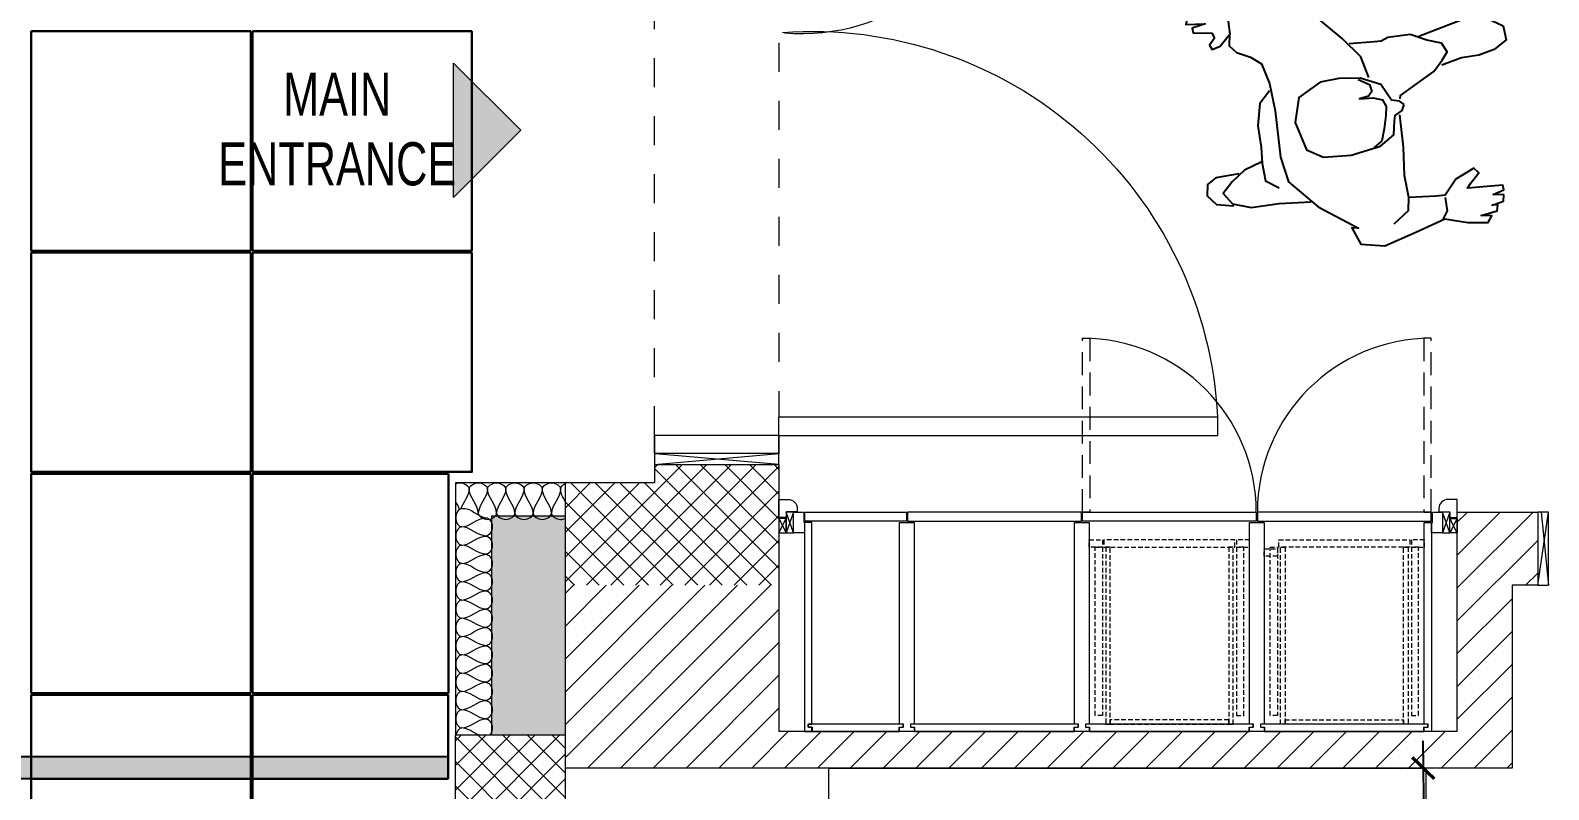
# Model space of a CAD drawing. Header units: millimetres. Extents: x -18512 to 101824, y -95768 to 52898.
# Drawn here: x 10271 to 14423, y -58656 to -56580 of the extents above; entities that cross this region are included whole.
import ezdxf

# ---------------------------------------------------------------- set-up
doc = ezdxf.new("R2010")
doc.units = ezdxf.units.MM
doc.header["$LTSCALE"] = 25
doc.header["$PDMODE"] = 3
for name, pattern in [('( Dashed )', [0.75, 0.5, -0.25]), ('Dash', [6.35, 3.175, -3.175]), ('DASHED', [0.75, 0.5, -0.25])]:
    doc.linetypes.add(name, pattern=pattern)
doc.layers.get('0').update_dxf_attribs({"color": 254, "lineweight": 0})
doc.layers.get('Defpoints').update_dxf_attribs({"lineweight": 0})
for name, color, linetype, lineweight in [('_FW_FUR_FIXED', 62, 'Continuous', 0), ('_FW_FUR_LOOSE', 132, 'Continuous', 0), ('A-ANNO-TEXT', 2, 'Continuous', 9), ('A-DETL', 7, 'Continuous', 5), ('A-DETL-GENF', 3, 'Continuous', 9), ('A-DETL-INSL', 8, 'Continuous', 9), ('A-DOOR', 31, 'Continuous', 18), ('A-TILES', 43, 'Continuous', 30), ('Archi-frame', 253, 'Continuous', 9), ('hatch', 252, 'Continuous', 0), ('I-WALL', 2, 'Continuous', 9), ('S-COLS', 6, 'Continuous', 9)]:
    doc.layers.add(name, color=color, linetype=linetype, lineweight=lineweight)
doc.layers.add('AR WALL HATCH', color=8, linetype='Continuous')
doc.layers.add('WD-PEOPLE', color=8, linetype='Continuous')
doc.styles.add('Arial Narrow_3', font='fi_9001f.ttf', dxfattribs={"width": 0.75, "height": 117.993921})
doc.styles.add('FW_Calibri', font='calibri.ttf')
doc.dimstyles.new('1-50', dxfattribs={"dimscale": 50, "dimtxt": 2, "dimasz": 1.2, "dimexe": 1.25, "dimexo": 0.625, "dimtad": 1, "dimdec": 0, "dimtxsty": 'FW_Calibri', "dimblk": 'ARCHTICK', "dimcen": 2.5, "dimdle": 1.5, "dimadec": 0, "dimazin": 0, "dimtfac": 1, "dimtdec": 0, "dimtmove": 0, "dimatfit": 3, "dimfxl": 6, "dimfxlon": 1, "dimarcsym": 0})

# ---------------------------------------------------------------- blocks, each defined once
blk = doc.blocks.new('A$C777636C6')
for points in [[(0.2125, 0.6175), (0.2142, 0.6672), (0.2039, 0.6878), (0.1799, 0.693), (0.1577, 0.6775), (0.1474, 0.6415)], [(0.3599, 0.3036), (0.4062, 0.3122), (0.4524, 0.3431), (0.5159, 0.3945), (0.5433, 0.4288), (0.5467, 0.494), (0.5673, 0.5214), (0.5638, 0.5643), (0.5844, 0.5798), (0.5964, 0.6175), (0.5896, 0.6244), (0.5758, 0.6072), (0.5793, 0.6432), (0.5707, 0.6501), (0.5604, 0.6192), (0.5587, 0.6604), (0.5484, 0.6655), (0.5416, 0.6244), (0.5381, 0.6535), (0.5279, 0.6535), (0.5193, 0.6141), (0.5073, 0.6106), (0.4953, 0.6244), (0.485, 0.6209), (0.4884, 0.6021), (0.509, 0.578), (0.485, 0.5832), (0.4679, 0.5712), (0.4524, 0.5437), (0.4336, 0.5232), (0.389, 0.5146), (0.3291, 0.5146), (0.2297, 0.5232), (0.1748, 0.5163), (0.1097, 0.4648), (0.048, 0.3894), (0.0514, 0.4031), (0.0137, 0.3911), (0, 0.3413), (0.0171, 0.2642), (0.0308, 0.2041), (0.0137, 0.1578), (0.0051, 0.1149), (0.0171, 0.1046), (0.0223, 0.1269), (0.0257, 0.0909), (0.0377, 0.0875), (0.0394, 0.0995), (0.0428, 0.0738), (0.0566, 0.0703), (0.0617, 0.0926), (0.0668, 0.0686), (0.0771, 0.0686), (0.0857, 0.1441), (0.096, 0.1338), (0.1131, 0.1132), (0.1251, 0.1218), (0.1097, 0.1647), (0.0805, 0.1938), (0.0823, 0.2127), (0.0908, 0.271), (0.1388, 0.271), (0.1988, 0.2607), (0.2683, 0.2547)], [(0.2279, 0.5643), (0.2177, 0.6038), (0.1988, 0.6347), (0.1782, 0.6587), (0.1525, 0.6432), (0.1371, 0.6055), (0.1337, 0.5455), (0.1234, 0.4786)], [(0.3736, 0.518), (0.3513, 0.5437), (0.3051, 0.5575), (0.2588, 0.5592), (0.2245, 0.5643), (0.1868, 0.5643), (0.1662, 0.5386)], [(0.509, 0.5763), (0.5364, 0.5746), (0.5621, 0.5643)], [(0.36, 0.3268), (0.3445, 0.3053), (0.3291, 0.3036), (0.3205, 0.3122), (0.3188, 0.3322), (0.3153, 0.3036), (0.3068, 0.2847), (0.2913, 0.2796), (0.2725, 0.2847), (0.2451, 0.2933), (0.2211, 0.3036), (0.2108, 0.3225)], [(0.3018, 0.2471), (0.3085, 0.2453), (0.3256, 0.2075), (0.3445, 0.1647), (0.365, 0.1424), (0.3805, 0.1286), (0.401, 0.1372), (0.413, 0.1664), (0.4319, 0.199), (0.4353, 0.247), (0.4302, 0.2624), (0.4319, 0.2779), (0.4387, 0.331)], [(0.0925, 0.271), (0.0634, 0.2779), (0.0411, 0.3139)], [(0.0291, 0.2093), (0.0463, 0.1955), (0.0754, 0.1938)], [(0.425, 0.1818), (0.4439, 0.072), (0.4353, 0.0326), (0.4113, 0), (0.3805, 0), (0.365, 0.0292), (0.3599, 0.0635), (0.3616, 0.1012), (0.3548, 0.1458)]]:
    blk.add_lwpolyline(points)
blk.add_lwpolyline([(0.2879, 0.2412), (0.297, 0.2498), (0.3021, 0.2659), (0.3399, 0.2819), (0.3616, 0.3225), (0.3702, 0.3671), (0.3702, 0.4082), (0.3472, 0.4592), (0.2964, 0.4775), (0.2343, 0.4654), (0.212, 0.4328), (0.2039, 0.3739), (0.2108, 0.3087), (0.2285, 0.2756), (0.2576, 0.2688), (0.2684, 0.2648), (0.2765, 0.2476)], close=True)
blk = doc.blocks.new('B  Naga_Double Flush 330 - NAGA- ENtrance Door _WD01_-8680316-GROUND FLOOR PLAN')
at = {"layer": 'A-DOOR', "lineweight": 18}
for p, q in [((-1054, 1370), (-1003, 1370)), ((-1054, 170), (-1054, 1370)), ((-1003, 170), (-1003, 1370)), ((546, 770), (496, 770)), ((496, 170), (496, 770)), ((546, 770), (546, 170)), ((-1104, 170), (-1054, 170)), ((-1054, 170), (-1104, 170)), ((-1054, 170), (-1003, 170)), ((546, 170), (596, 170)), ((546, 170), (596, 170)), ((-1054, -170), (-1104, -170)), ((-1104, -170), (-1054, -170)), ((596, -170), (546, -170)), ((596, -170), (546, -170))]:
    blk.add_line(p, q, dxfattribs=at)
at = {"layer": 'A-DOOR'}
for p, q in [((-1054, 170), (-1054, -170)), ((546, -170), (546, 170))]:
    blk.add_line(p, q, dxfattribs=at)
for centre, radius, start, end in [((-1059.8, 260.1), 1110.7, 355.8668, 87.0699), ((589.1, 232.9), 545.2, 99.8293, 185.0145)]:
    blk.add_arc(centre, radius, start, end, dxfattribs=at)
blk = doc.blocks.new('_ArchTick')
at = {"color": 0, "linetype": 'ByBlock', "const_width": 0.15}
blk.add_lwpolyline([(-0.5, -0.5), (0.5, 0.5)], dxfattribs=at)
blk = doc.blocks.new('*D426')
at = {"layer": 'Defpoints', "color": 0, "transparency": 16777216}
for p in [(14080.2, -58597.4), (14087.1, -59197.4), (14087.1, -59197.4)]:
    blk.add_point(p, dxfattribs=at)
at = {"layer": 'I-WALL', "color": 0, "lineweight": -2, "transparency": 16777216}
for p, q in [((14079.3, -58522.4), (14087.9, -59272.3)), ((14080.2, -58597.4), (14017.7, -58598.1)), ((14087.1, -59197.4), (14149.6, -59196.6))]:
    blk.add_line(p, q, dxfattribs=at)
at = {"layer": 'I-WALL', "color": 0, "lineweight": -2, "transparency": 16777216, "xscale": 59.99999999999995, "yscale": 59.99999999999995, "zscale": 59.99999999999995}
for p, rotation in [((14080.2, -58597.4), 90.65641033141773), ((14087.1, -59197.4), 270.6564103314178)]:
    blk.add_blockref('_ArchTick', p, dxfattribs=dict(at, rotation=rotation))
at = {"layer": 'I-WALL', "color": 0, "transparency": 16777216, "insert": (14001.1, -58898.3), "char_height": 100, "attachment_point": 5, "rotation": 90.6564, "style": 'FW_Calibri'}
blk.add_mtext('600', dxfattribs=at)

msp = doc.modelspace()

# ---------------------------------------------------------------- hatches: boundary and pattern name
at = {"layer": 'A-DETL-GENF'}
msp.add_hatch(color=254, dxfattribs=at).paths.add_polyline_path([(11428.1, -56669.3), (11611.9, -56853.2), (11428.1, -57037), (11428.1, -56902.2)], flags=0)
at = {"layer": 'A-TILES', "ltscale": 25}
msp.add_hatch(color=9, dxfattribs=at).paths.add_polyline_path([(9803.1, -58626.6), (9803.1, -58566.6), (11413.1, -58565.9), (11413.1, -58625.9)])
at = {"layer": 'AR WALL HATCH', "lineweight": 5, "ltscale": 25}
h = msp.add_hatch(dxfattribs=at)
h.set_pattern_fill('ANSI37', color=256, scale=15, style=0)
h.set_pattern_definition([(45, (15109.02, 35539.32), (-33.67596, 33.67596), []), (135, (15109.02, 35539.32), (-33.67596, -33.67596), [])])
h.paths.add_polyline_path([(11733.1, -58507.4), (11433.1, -58507.4), (11433.1, -62602.4), (11733.1, -62602.4)])
h.paths.add_polyline_path([(12390.6, -63002.4), (12390.6, -63302.4), (11733.1, -63302.4), (11733.1, -63002.4)])
h.paths.add_polyline_path([(11978.1, -57767.4), (12318.1, -57767.4), (12318.1, -58097.4), (11733.1, -58097.4), (11733.1, -57817.4), (11978.1, -57817.4)])
h = msp.add_hatch(dxfattribs=at)
h.set_pattern_fill('ANSI31', color=256, scale=20, style=0)
h.set_pattern_definition([(45, (-5e-12, -25850), (-44.90128, 44.90128), [])])
h.paths.add_polyline_path([(11733.1, -58597.4), (11733.1, -58097.4), (12318.1, -58097.4), (12318.1, -58497.4), (14173.1, -58497.4), (14173.1, -57897.4), (14393.1, -57897.4), (14393.1, -58097.4), (14323.1, -58097.4), (14323.1, -58597.4)])
at = {"layer": 'S-COLS'}
msp.add_hatch(color=252, dxfattribs=at).paths.add_polyline_path([(11533.1, -58507.4), (11533.1, -57907.4), (11733.1, -57907.4), (11733.1, -58507.4)], flags=0)

# ---------------------------------------------------------------- linework, layer by layer
for centre, start, end in [((13148.1, -57897.4), 0, 90), ((14102.1, -57897.4), 90, 180)]:
    msp.add_arc(centre, 475.5, start, end)
at = {"layer": '_FW_FUR_FIXED'}
for p, q in [((12318.1, -57954.4), (12338.1, -57914.4)), ((12318.1, -57914.4), (12338.1, -57954.4)), ((12358.1, -57954.4), (12338.1, -57897.4)), ((12358.1, -57897.4), (12338.1, -57954.4)), ((14153.1, -57954.4), (14133.1, -57897.4)), ((14153.1, -57897.4), (14133.1, -57954.4)), ((14173.1, -57954.4), (14153.1, -57914.4)), ((14173.1, -57914.4), (14153.1, -57954.4))]:
    msp.add_line(p, q, dxfattribs=at)
at = {"layer": '_FW_FUR_FIXED', "color": 9, "linetype": 'DASHED', "ltscale": 5}
for points in [[(13168.1, -57421.9), (13168.1, -57897.4), (13148.1, -57897.4), (13148.1, -57421.9)], [(14082.1, -57421.9), (14082.1, -57897.4), (14102.1, -57897.4), (14102.1, -57421.9)]]:
    msp.add_lwpolyline(points, close=True, dxfattribs=at)
at = {"layer": '_FW_FUR_FIXED'}
for points in [[(12338.1, -57912.4), (12318.1, -57912.4), (12318.1, -57862.4), (12343.1, -57862.4, -0.414214), (12368.1, -57887.4), (12368.1, -57896.4), (12338.1, -57896.4)], [(14153.1, -57912.4), (14173.1, -57912.4), (14173.1, -57862.4), (14148.1, -57862.4, 0.414214), (14123.1, -57887.4), (14123.1, -57896.4), (14153.1, -57896.4)]]:
    msp.add_lwpolyline(points, format="xyb", close=True, dxfattribs=at)
for points in [[(12318.1, -57914.4), (12318.1, -57954.4), (12338.1, -57954.4), (12338.1, -57914.4), (12318.1, -57914.4)], [(12358.1, -57897.4), (12338.1, -57897.4), (12338.1, -57954.4), (12358.1, -57954.4)], [(12388.1, -57954.4), (12358.1, -57954.4), (12358.1, -57897.4), (12386.1, -57897.4), (12386.1, -57925.4), (12388.1, -57925.4)], [(12388.1, -58497.4), (12408.1, -58497.4), (12408.1, -58485.6), (12397.6, -58485.6), (12397.6, -58477.1), (12408.1, -58477.1), (12408.1, -57925.4), (12388.1, -57925.4)], [(12389.1, -57897.4), (12666.6, -57897.4), (12666.6, -57922.4), (12389.1, -57922.4)], [(12688.1, -58497.4), (12648.1, -58497.4), (12648.1, -58485.6), (12658.6, -58485.6), (12658.6, -58477.1), (12648.1, -58477.1), (12648.1, -57925.4), (12688.1, -57925.4), (12688.1, -58477.1), (12677.6, -58477.1), (12677.6, -58485.6), (12688.1, -58485.6)], [(13145.1, -57897.4), (12669.6, -57897.4), (12669.6, -57922.4), (13145.1, -57922.4)], [(13166.6, -58497.4), (13126.6, -58497.4), (13126.6, -58485.6), (13137.1, -58485.6), (13137.1, -58477.1), (13126.6, -58477.1), (13126.6, -57925.4), (13166.6, -57925.4), (13166.6, -58477.1), (13156.1, -58477.1), (13156.1, -58485.6), (13166.6, -58485.6)], [(13148.1, -57897.4), (13623.6, -57897.4), (13623.6, -57922.4), (13148.1, -57922.4)], [(13148.1, -57897.4), (13623.6, -57897.4), (13623.6, -57922.4), (13148.1, -57922.4)], [(13645.1, -58497.4), (13605.1, -58497.4), (13605.1, -58485.6), (13615.6, -58485.6), (13615.6, -58477.1), (13605.1, -58477.1), (13605.1, -57925.4), (13645.1, -57925.4), (13645.1, -58477.1), (13634.6, -58477.1), (13634.6, -58485.6), (13645.1, -58485.6)], [(14102.1, -57897.4), (13626.6, -57897.4), (13626.6, -57922.4), (14102.1, -57922.4)], [(14102.1, -57897.4), (13626.6, -57897.4), (13626.6, -57922.4), (14102.1, -57922.4)], [(14103.1, -58497.4), (14083.1, -58497.4), (14083.1, -58485.6), (14093.6, -58485.6), (14093.6, -58477.1), (14083.1, -58477.1), (14083.1, -57925.4), (14103.1, -57925.4)], [(14105.1, -57925.4), (14105.1, -57897.4), (14133.1, -57897.4), (14133.1, -57954.4), (14105.1, -57954.4), (14103.1, -57954.4), (14103.1, -57925.4)], [(14153.1, -57897.4), (14133.1, -57897.4), (14133.1, -57954.4), (14153.1, -57954.4)], [(14173.1, -57914.4), (14173.1, -57954.4), (14153.1, -57954.4), (14153.1, -57914.4), (14173.1, -57914.4)], [(12658.1, -58477.4), (12398.1, -58477.4), (12398.1, -58485.4), (12409.1, -58485.4), (12409.1, -58497.4), (12647.1, -58497.4), (12647.1, -58485.4), (12658.1, -58485.4)], [(13136.6, -58477.4), (12678.1, -58477.4), (12678.1, -58485.4), (12689.1, -58485.4), (12689.1, -58497.4), (13125.6, -58497.4), (13125.6, -58485.4), (13136.6, -58485.4)], [(13615.1, -58477.4), (13156.6, -58477.4), (13156.6, -58485.4), (13167.6, -58485.4), (13167.6, -58497.4), (13604.1, -58497.4), (13604.1, -58485.4), (13615.1, -58485.4)], [(14093.1, -58477.4), (13635.1, -58477.4), (13635.1, -58485.4), (13646.1, -58485.4), (13646.1, -58497.4), (14082.1, -58497.4), (14082.1, -58485.4), (14093.1, -58485.4)]]:
    msp.add_lwpolyline(points, close=True, dxfattribs=at)
at = {"layer": '_FW_FUR_FIXED', "color": 8, "linetype": '( Dashed )'}
for points in [[(13166.6, -57973.4), (13202.6, -57973.4), (13202.6, -57993.4), (13166.6, -57993.4)], [(13202.6, -57993.4), (13202.6, -58453.4), (13182.6, -58453.4), (13182.6, -57993.4)], [(13565.1, -57973.4), (13206.6, -57973.4), (13206.6, -57993.4), (13565.1, -57993.4)], [(13223.6, -57993.4), (13211.6, -57993.4), (13211.6, -58477.4), (13223.6, -58477.4)], [(13560.1, -57993.4), (13548.1, -57993.4), (13548.1, -58477.4), (13560.1, -58477.4)], [(13605.1, -57973.4), (13569.1, -57973.4), (13569.1, -57993.4), (13605.1, -57993.4)], [(13569.1, -57993.4), (13569.1, -58453.4), (13589.1, -58453.4), (13589.1, -57993.4)], [(13645.1, -57997.4), (13681.1, -57997.4), (13681.1, -58017.4), (13645.1, -58017.4)], [(13681.1, -57993.4), (13681.1, -58453.4), (13661.1, -58453.4), (13661.1, -57993.4)], [(13685.1, -57973.4), (14043.6, -57973.4), (14043.6, -57993.4), (13685.1, -57993.4)], [(13690.1, -57993.4), (13702.1, -57993.4), (13702.1, -58477.4), (13690.1, -58477.4)], [(14026.6, -57993.4), (14038.6, -57993.4), (14038.6, -58477.4), (14026.6, -58477.4)], [(14083.6, -57973.4), (14047.6, -57973.4), (14047.6, -57993.4), (14083.6, -57993.4)], [(14047.6, -57993.4), (14047.6, -58453.4), (14067.6, -58453.4), (14067.6, -57993.4)], [(13223.6, -58465.4), (13223.6, -58477.4), (13548.1, -58477.4), (13548.1, -58465.4)], [(14026.6, -58465.4), (14026.6, -58477.4), (13702.1, -58477.4), (13702.1, -58465.4)]]:
    msp.add_lwpolyline(points, close=True, dxfattribs=at)
at = {"layer": '_FW_FUR_LOOSE'}
msp.add_lwpolyline([(14087.1, -59197.4), (12454.1, -59197.4), (12454.1, -58597.4), (14087.1, -58597.4)], close=True, dxfattribs=at)
at = {"layer": 'A-DETL', "lineweight": 18}
for p, q in [((11428.1, -57037), (11428.1, -56669.3)), ((11428.1, -56669.3), (11611.9, -56853.2)), ((11611.9, -56853.2), (11428.1, -57037))]:
    msp.add_line(p, q, dxfattribs=at)
at = {"layer": 'A-DETL-INSL', "color": 1}
msp.add_lwpolyline([(11733.1, -57817.4), (11433.1, -57817.4), (11433.1, -58507.4)], dxfattribs=at)
at = {"layer": 'A-DETL-INSL'}
for points, knots in [([(11433.1, -57820.2), (11437, -57818.4), (11453.9, -57814.2), (11470.8, -57826.1), (11470.8, -57834)], [0.915917, 0.915917, 0.915917, 0.915917, 1.414214, 2.828427, 2.828427, 2.828427, 2.828427]), ([(11695.8, -57900.7), (11695.8, -57908.5), (11712.5, -57920.3), (11729.3, -57916.3), (11733.1, -57914.6)], [0, 0, 0, 0, 1.414214, 1.898248, 1.898248, 1.898248, 1.898248]), ([(11517.2, -58462.7), (11525.1, -58462.7), (11539.1, -58482.6), (11530.8, -58502.5), (11526.6, -58507.4)], [0, 0, 0, 0, 1.414214, 2.25537, 2.25537, 2.25537, 2.25537])]:
    msp.add_open_spline(points, degree=3, knots=knots, dxfattribs=at)
for points in [[(11470.8, -57834), (11470.8, -57852.6), (11454.2, -57869.9), (11448, -57888.1)], [(11470.8, -57834), (11470.8, -57826.1), (11495.8, -57808.5), (11520.8, -57826.1), (11520.8, -57834)], [(11495.8, -57900.7), (11495.8, -57877.7), (11470.8, -57856.9), (11470.8, -57834)], [(11520.8, -57834), (11520.8, -57856.9), (11495.8, -57877.7), (11495.8, -57900.7)], [(11520.8, -57834), (11520.8, -57826.1), (11545.8, -57808.5), (11570.8, -57826.1), (11570.8, -57834)], [(11545.8, -57900.7), (11545.8, -57877.7), (11520.8, -57856.9), (11520.8, -57834)], [(11570.8, -57834), (11570.8, -57856.9), (11545.8, -57877.7), (11545.8, -57900.7)], [(11570.8, -57834), (11570.8, -57826.1), (11595.8, -57808.5), (11620.8, -57826.1), (11620.8, -57834)], [(11595.8, -57900.7), (11595.8, -57877.7), (11570.8, -57856.9), (11570.8, -57834)], [(11620.8, -57834), (11620.8, -57856.9), (11595.8, -57877.7), (11595.8, -57900.7)], [(11620.8, -57834), (11620.8, -57826.1), (11645.8, -57808.5), (11670.8, -57826.1), (11670.8, -57834)], [(11645.8, -57900.7), (11645.8, -57877.7), (11620.8, -57856.9), (11620.8, -57834)], [(11670.8, -57834), (11670.8, -57856.9), (11645.8, -57877.7), (11645.8, -57900.7)], [(11670.8, -57834), (11670.8, -57826.1), (11695.8, -57808.5), (11720.8, -57826.1), (11720.8, -57834)], [(11695.8, -57900.7), (11695.8, -57877.7), (11670.8, -57856.9), (11670.8, -57834)], [(11720.8, -57834), (11720.8, -57856.9), (11695.8, -57877.7), (11695.8, -57900.7)], [(11720.8, -57834), (11720.8, -57829), (11726.1, -57823.6), (11733.1, -57820.3)], [(11733.1, -57867), (11726.9, -57856.2), (11720.8, -57845.3), (11720.8, -57834)], [(11444.2, -57890.2), (11441.9, -57882.3), (11437.5, -57874.7), (11433.1, -57867)], [(11450.5, -57887.7), (11475.9, -57883.8), (11494.4, -57910.6), (11517.2, -57912.7)], [(11450.5, -57887.7), (11442.7, -57887.7), (11425.1, -57912.7), (11442.7, -57937.7), (11450.5, -57937.7)], [(11450.5, -57937.7), (11473.4, -57937.7), (11494.3, -57912.7), (11517.2, -57912.7)], [(11495.8, -57900.7), (11495.8, -57908.5), (11520.8, -57926.1), (11545.8, -57908.5), (11545.8, -57900.7)], [(11517.2, -57912.7), (11525.1, -57912.7), (11542.7, -57937.7), (11525.1, -57962.7), (11517.2, -57962.7)], [(11545.8, -57900.7), (11545.8, -57908.5), (11570.8, -57926.1), (11595.8, -57908.5), (11595.8, -57900.7)], [(11595.8, -57900.7), (11595.8, -57908.5), (11620.8, -57926.1), (11645.8, -57908.5), (11645.8, -57900.7)], [(11645.8, -57900.7), (11645.8, -57908.5), (11670.8, -57926.1), (11695.8, -57908.5), (11695.8, -57900.7)], [(11450.5, -57937.7), (11442.7, -57937.7), (11425.1, -57962.7), (11442.7, -57987.7), (11450.5, -57987.7)], [(11517.2, -57962.7), (11494.3, -57962.7), (11473.4, -57937.7), (11450.5, -57937.7)], [(11450.5, -57987.7), (11473.4, -57987.7), (11494.3, -57962.7), (11517.2, -57962.7)], [(11517.2, -57962.7), (11525.1, -57962.7), (11542.7, -57987.7), (11525.1, -58012.7), (11517.2, -58012.7)], [(11450.5, -57987.7), (11442.7, -57987.7), (11425.1, -58012.7), (11442.7, -58037.7), (11450.5, -58037.7)], [(11517.2, -58012.7), (11494.3, -58012.7), (11473.4, -57987.7), (11450.5, -57987.7)], [(11450.5, -58037.7), (11442.7, -58037.7), (11425.1, -58062.7), (11442.7, -58087.7), (11450.5, -58087.7)], [(11450.5, -58037.7), (11473.4, -58037.7), (11494.3, -58012.7), (11517.2, -58012.7)], [(11517.2, -58062.7), (11494.3, -58062.7), (11473.4, -58037.7), (11450.5, -58037.7)], [(11517.2, -58012.7), (11525.1, -58012.7), (11542.7, -58037.7), (11525.1, -58062.7), (11517.2, -58062.7)], [(11450.5, -58087.7), (11442.7, -58087.7), (11425.1, -58112.7), (11442.7, -58137.7), (11450.5, -58137.7)], [(11450.5, -58087.7), (11473.4, -58087.7), (11494.3, -58062.7), (11517.2, -58062.7)], [(11517.2, -58112.7), (11494.3, -58112.7), (11473.4, -58087.7), (11450.5, -58087.7)], [(11517.2, -58062.7), (11525.1, -58062.7), (11542.7, -58087.7), (11525.1, -58112.7), (11517.2, -58112.7)], [(11450.5, -58137.7), (11473.4, -58137.7), (11494.3, -58112.7), (11517.2, -58112.7)], [(11517.2, -58112.7), (11525.1, -58112.7), (11542.7, -58137.7), (11525.1, -58162.7), (11517.2, -58162.7)], [(11450.5, -58137.7), (11442.7, -58137.7), (11425.1, -58162.7), (11442.7, -58187.7), (11450.5, -58187.7)], [(11517.2, -58162.7), (11494.3, -58162.7), (11473.4, -58137.7), (11450.5, -58137.7)], [(11450.5, -58187.7), (11473.4, -58187.7), (11494.3, -58162.7), (11517.2, -58162.7)], [(11517.2, -58162.7), (11525.1, -58162.7), (11542.7, -58187.7), (11525.1, -58212.7), (11517.2, -58212.7)], [(11450.5, -58187.7), (11442.7, -58187.7), (11425.1, -58212.7), (11442.7, -58237.7), (11450.5, -58237.7)], [(11517.2, -58212.7), (11494.3, -58212.7), (11473.4, -58187.7), (11450.5, -58187.7)], [(11450.5, -58237.7), (11473.4, -58237.7), (11494.3, -58212.7), (11517.2, -58212.7)], [(11517.2, -58212.7), (11525.1, -58212.7), (11542.7, -58237.7), (11525.1, -58262.7), (11517.2, -58262.7)], [(11450.5, -58237.7), (11442.7, -58237.7), (11425.1, -58262.7), (11442.7, -58287.7), (11450.5, -58287.7)], [(11517.2, -58262.7), (11494.3, -58262.7), (11473.4, -58237.7), (11450.5, -58237.7)], [(11450.5, -58287.7), (11442.7, -58287.7), (11425.1, -58312.7), (11442.7, -58337.7), (11450.5, -58337.7)], [(11450.5, -58287.7), (11473.4, -58287.7), (11494.3, -58262.7), (11517.2, -58262.7)], [(11517.2, -58312.7), (11494.3, -58312.7), (11473.4, -58287.7), (11450.5, -58287.7)], [(11517.2, -58262.7), (11525.1, -58262.7), (11542.7, -58287.7), (11525.1, -58312.7), (11517.2, -58312.7)], [(11450.5, -58337.7), (11442.7, -58337.7), (11425.1, -58362.7), (11442.7, -58387.7), (11450.5, -58387.7)], [(11450.5, -58337.7), (11473.4, -58337.7), (11494.3, -58312.7), (11517.2, -58312.7)], [(11517.2, -58362.7), (11494.3, -58362.7), (11473.4, -58337.7), (11450.5, -58337.7)], [(11517.2, -58312.7), (11525.1, -58312.7), (11542.7, -58337.7), (11525.1, -58362.7), (11517.2, -58362.7)], [(11450.5, -58387.7), (11473.4, -58387.7), (11494.3, -58362.7), (11517.2, -58362.7)], [(11517.2, -58362.7), (11525.1, -58362.7), (11542.7, -58387.7), (11525.1, -58412.7), (11517.2, -58412.7)], [(11450.5, -58387.7), (11442.7, -58387.7), (11425.1, -58412.7), (11442.7, -58437.7), (11450.5, -58437.7)], [(11517.2, -58412.7), (11494.3, -58412.7), (11473.4, -58387.7), (11450.5, -58387.7)], [(11450.5, -58437.7), (11473.4, -58437.7), (11494.3, -58412.7), (11517.2, -58412.7)], [(11517.2, -58412.7), (11525.1, -58412.7), (11542.7, -58437.7), (11525.1, -58462.7), (11517.2, -58462.7)], [(11450.5, -58437.7), (11442.7, -58437.7), (11425.1, -58462.7), (11442.7, -58487.7), (11450.5, -58487.7)], [(11517.2, -58462.7), (11494.3, -58462.7), (11473.4, -58437.7), (11450.5, -58437.7)], [(11450.5, -58487.7), (11473.4, -58487.7), (11494.3, -58462.7), (11517.2, -58462.7)], [(11450.5, -58487.7), (11443.8, -58487.7), (11436.5, -58497.2), (11434.4, -58507.4)], [(11497.2, -58507.4), (11481.7, -58500), (11466.6, -58487.7), (11450.5, -58487.7)]]:
    msp.add_open_spline(points, degree=3, dxfattribs=at)
at = {"layer": 'A-TILES', "color": 9, "ltscale": 25}
for points in [[(10873.2, -56582.4), (10273.2, -56582.4), (10273.2, -57182.4), (10873.2, -57182.4)], [(11478.2, -56582.4), (10878.2, -56582.4), (10878.2, -57182.4), (11478.2, -57182.4)], [(10873.2, -57187.4), (10273.2, -57187.4), (10273.2, -57787.4), (10873.2, -57787.4)], [(11478.2, -57187.4), (10878.2, -57187.4), (10878.2, -57787.4), (11478.2, -57787.4)], [(10873.2, -57792.4), (10273.2, -57792.4), (10273.2, -58392.4), (10873.2, -58392.4)], [(11413.8, -57792.4), (10878.2, -57792.4), (10878.2, -58392.4), (11413.8, -58392.4)], [(10873.2, -58397.4), (10273.2, -58397.4), (10273.2, -58626.5), (10873.2, -58626.5)], [(11413.1, -58397.4), (10878.2, -58397.4), (10878.2, -58626.5), (11413.1, -58626.5)], [(11413.1, -58625.9), (11413.1, -58565.9), (9803.1, -58566.6), (9803.1, -58626.6)], [(10873.2, -58626.5), (10273.2, -58626.5), (10273.2, -58926.5), (10873.2, -58926.5)]]:
    msp.add_lwpolyline(points, close=True, dxfattribs=at)
msp.add_lwpolyline([(11338.2, -58626.5), (10878.2, -58626.5), (10878.2, -58926.5), (11338.2, -58926.5)], dxfattribs=at)
at = {"layer": 'Archi-frame', "color": 252}
msp.add_line((12318.1, -57737.4), (12148.1, -57737.4), dxfattribs=at)
for points in [[(11978.1, -57767.4), (12318.1, -57767.4), (12318.1, -57737.4), (11978.1, -57737.4)], [(14393.1, -57897.4), (14393.1, -58097.4), (14423.1, -58097.4), (14423.1, -57897.4)]]:
    msp.add_lwpolyline(points, close=True, dxfattribs=at)
for points in [[(11978.1, -57767.4), (12318.1, -57737.4)], [(12318.1, -57767.4), (11979.4, -57738.3)], [(14393.1, -58097.4), (14423.1, -57897.4)], [(14403.1, -57897.4), (14423.1, -58097.4)]]:
    msp.add_lwpolyline(points, dxfattribs=at)
at = {"layer": 'hatch', "linetype": 'Dash', "lineweight": 9}
for p, q in [((11978.1, -57687.4), (11978.1, -56087.4)), ((12318.1, -56137.4), (12318.1, -57636.4))]:
    msp.add_line(p, q, dxfattribs=at)
at = {"layer": 'I-WALL'}
for p, q in [((11978.1, -57767.4), (11978.1, -57817.4)), ((12318.1, -57767.4), (12318.1, -58497.4)), ((11978.1, -57817.4), (11733.1, -57817.4)), ((14173.1, -57897.4), (14393.1, -57897.4)), ((14173.1, -58497.4), (14173.1, -57897.4)), ((14393.1, -57897.4), (14393.1, -58097.4)), ((14393.1, -58097.4), (14323.1, -58097.4)), ((14323.1, -58097.4), (14323.1, -58597.4)), ((14173.1, -58497.4), (12318.1, -58497.4)), ((14323.1, -58597.4), (11733.1, -58597.4))]:
    msp.add_line(p, q, dxfattribs=at)
for points in [[(11733.1, -57817.4), (11733.1, -63302.4)], [(14393.1, -57897.4), (14393.1, -58097.4), (14323.1, -58097.4)], [(11733.1, -62602.4), (11433.1, -62602.4), (11433.1, -58507.4)], [(11733.1, -58507.4), (11433.1, -58507.4)]]:
    msp.add_lwpolyline(points, dxfattribs=at)
at = {"layer": 'S-COLS', "color": 8}
for p, q in [((11533.1, -58507.4), (11533.1, -57907.4)), ((11533.1, -57907.4), (11733.1, -57907.4)), ((11733.1, -57907.4), (11733.1, -58507.4)), ((11733.1, -58507.4), (11533.1, -58507.4))]:
    msp.add_line(p, q, dxfattribs=at)

# ---------------------------------------------------------------- block references
at = {"layer": 'A-DOOR', "xscale": -1, "rotation": 270}
msp.add_blockref('B  Naga_Double Flush 330 - NAGA- ENtrance Door _WD01_-8680316-GROUND FLOOR PLAN', (12148.1, -56633.4), dxfattribs=at)
at = {"layer": 'WD-PEOPLE', "xscale": 1278.142310049473, "yscale": 1278.142310049473, "zscale": 1278.142310049473, "rotation": 101.4284206249975}
msp.add_blockref('A$C777636C6', (14403.1, -57082.3), dxfattribs=at)

# ---------------------------------------------------------------- texts
at = {"layer": 'A-ANNO-TEXT', "color": 7, "insert": (11109.8, -57005.5), "char_height": 117.99, "width": 649.44, "attachment_point": 8, "line_spacing_factor": 0.968573, "style": 'Arial Narrow_3'}
msp.add_mtext('MAIN\\PENTRANCE', dxfattribs=at)

# ---------------------------------------------------------------- dimensions: what is measured, and where the dimension line sits
at = {"layer": 'I-WALL', "color": 1, "true_color": 0xf40b0b}
dim = msp.add_linear_dim(base=(14087.1, -59197.4), p1=(14080.2, -58597.4), p2=(14087.1, -59197.4), angle=270.6564, dimstyle='1-50', dxfattribs=at)
dim.commit()
dim.dimension.update_dxf_attribs({"geometry": '*D426', "text_midpoint": (14001.1, -58898.3)})

doc.saveas('drawing.dxf')
